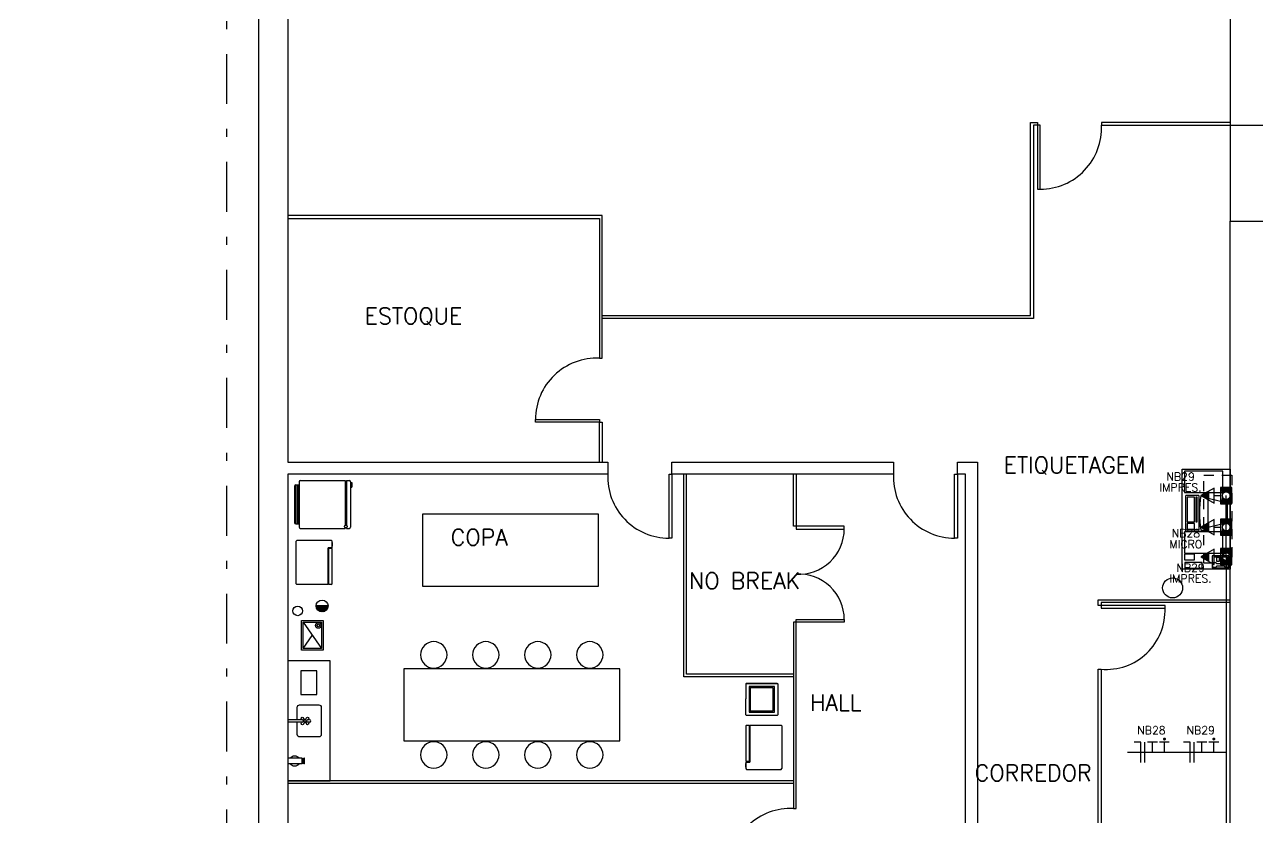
# Model space of a CAD drawing. Header units: metres. Extents: x -367 to 368, y -238 to 223.
# Drawn here: x 341.08 to 356.49, y 184.74 to 194.66 of the extents above; entities that cross this region are included whole.
import ezdxf
from ezdxf.enums import TextEntityAlignment as Align

# ---------------------------------------------------------------- set-up
doc = ezdxf.new("R2010")
doc.units = ezdxf.units.M
for name, pattern in [('BUR_BASE_R00$0$LA_BUR_CORTECC_R00$0$DASHDOT2', [0.5, 0.25, -0.125, 0, -0.125]), ('DIVIDE', [31.75, 12.7, -6.35, 0, -6.35, 0, -6.35]), ('LA_BAU_BASES GERAIS_R00$0$LA_BAU_LAYOUT SUPERIOR_R01$0$HIDDEN', [0.375, 0.25, -0.125])]:
    doc.linetypes.add(name, pattern=pattern)
for name, color, linetype in [('ELE-ELÉTRICA', 160, 'Continuous'), ('ELE-INDICAÇÕES', 10, 'Continuous'), ('ELE-INSTALAÇÕES', 160, 'Continuous'), ('ELE-TOMADAS', 10, 'Continuous'), ('ELE-VARIADOS', 10, 'Continuous'), ('ELETRICA', 160, 'Continuous'), ('LA_BAU_BASES GERAIS_R00$0$base', 253, 'Continuous')]:
    doc.layers.add(name, color=color, linetype=linetype)
doc.styles.add('LA_BAU_BASES GERAIS_R00$0$R60-125-RS', font='romans.shx', dxfattribs={"height": 0.19})
doc.styles.add('LA_BAU_BASES GERAIS_R00$0$R80-100-RS', font='romans.shx', dxfattribs={"height": 0.203})
doc.styles.get("Standard").update_dxf_attribs({"font": 'romans.shx'})

# ---------------------------------------------------------------- blocks, each defined once
blk = doc.blocks.new('*X42')
at = {"color": 0}
for p, q in [((15.421, 14.448), (15.521, 14.548)), ((15.422, 14.468), (15.503, 14.549)), ((15.422, 14.432), (15.521, 14.531)), ((15.426, 14.418), (15.521, 14.513)), ((15.431, 14.494), (15.477, 14.54)), ((15.431, 14.406), (15.521, 14.495)), ((15.438, 14.395), (15.521, 14.478)), ((15.445, 14.385), (15.521, 14.46)), ((15.454, 14.376), (15.521, 14.442)), ((15.464, 14.368), (15.521, 14.425)), ((15.475, 14.361), (15.521, 14.407)), ((15.487, 14.356), (15.521, 14.389)), ((15.501, 14.352), (15.521, 14.372)), ((15.517, 14.35), (15.521, 14.354))]:
    blk.add_line(p, q, dxfattribs=at)
blk = doc.blocks.new('LA_BAU_BASES GERAIS_R00$0$LA_BAU_ALVENARIA SUPERIOR_R01')
at = {"layer": 'LA_BAU_BASES GERAIS_R00$0$base', "linetype": 'Continuous'}
for p, q in [((256.15, 193.4), (256.15, 192.2)), ((244.873, 187.387), (244.723, 187.387)), ((244.561, 187.185), (244.791, 186.855)), ((244.561, 186.855), (244.676, 187.02)), ((244.488, 185.964), (244.488, 186.12)), ((244.518, 186.15), (244.758, 186.15)), ((244.788, 186.12), (244.788, 185.78)), ((244.554, 185.964), (244.37, 185.964)), ((244.557, 185.936), (244.37, 185.936)), ((244.488, 185.78), (244.488, 185.936)), ((244.642, 185.964), (244.615, 185.964)), ((244.642, 185.964), (244.615, 185.964)), ((244.642, 185.934), (244.617, 185.934)), ((244.642, 185.934), (244.617, 185.934)), ((244.758, 185.75), (244.518, 185.75)), ((244.55, 185.483), (244.37, 185.483)), ((244.55, 185.413), (244.37, 185.413)), ((244.55, 185.414), (244.55, 185.483)), ((244.55, 185.483), (244.55, 185.413)), ((244.58, 185.484), (244.57, 185.484)), ((244.57, 185.414), (244.57, 185.484)), ((244.58, 185.414), (244.57, 185.414)), ((244.58, 185.414), (244.58, 185.484))]:
    blk.add_line(p, q, dxfattribs=at)
at = {"layer": 'LA_BAU_BASES GERAIS_R00$0$base', "linetype": 'Continuous', "ltscale": 0.5}
for p, q in [((249.32, 186.5), (249.32, 189.035)), ((249.355, 186.535), (249.355, 189.035)), ((250.69, 186.5), (249.32, 186.5)), ((250.69, 186.535), (249.355, 186.535)), ((250.69, 185.2), (244.37, 185.2)), ((250.69, 185.165), (244.37, 185.165))]:
    blk.add_line(p, q, dxfattribs=at)
at = {"layer": 'LA_BAU_BASES GERAIS_R00$0$base', "linetype": 'Continuous'}
for points in [[(256.15, 202.716), (256.15, 193.4), (258.7, 193.4), (258.7, 193.55), (256.77, 193.55), (256.77, 197.55), (257.249, 197.55), (257.249, 197.8), (256.77, 197.8), (256.77, 199.86), (257.57, 199.86), (257.57, 200.29), (256.77, 200.29), (256.77, 202.716)], [(235.15, 200.25), (245.022, 200.25), (245.022, 199.86), (244.872, 199.86), (244.872, 200.03), (244.37, 200.03), (244.37, 199.08), (244.872, 199.08), (244.872, 199.259), (245.022, 199.259), (245.022, 198.93), (244.37, 198.93), (244.37, 189.185), (248.37, 189.185), (248.37, 189.035), (244.37, 189.035), (244.37, 177.2), (245.4, 177.2), (245.4, 176.8), (245.25, 176.8), (245.25, 176.95), (244.01, 176.95), (244.01, 200), (227.321, 200)], [(248.3, 191.02), (253.655, 191.02), (253.655, 193.435), (253.74, 193.435), (253.74, 193.4), (253.69, 193.4), (253.69, 190.985), (248.3, 190.985)], [(256.15, 193.435), (254.54, 193.435), (254.54, 193.4), (256.15, 193.4)], [(244.37, 192.235), (248.265, 192.235), (248.265, 190.485), (248.3, 190.485), (248.3, 192.27), (244.37, 192.27)], [(256.15, 181.98), (256.15, 192.2), (260.62, 192.2)], [(248.265, 189.185), (248.265, 189.685), (248.3, 189.685), (248.3, 189.185)], [(256.15, 187.43), (254.535, 187.43), (254.535, 187.395), (254.5, 187.395), (254.5, 187.465), (256.15, 187.465)], [(244.541, 186.835), (244.541, 187.205), (244.811, 187.205), (244.811, 186.835)], [(244.811, 186.835), (244.541, 186.835)], [(254.5, 181.98), (254.5, 186.595), (254.535, 186.595), (254.535, 181.98)]]:
    blk.add_lwpolyline(points, dxfattribs=at)
for points in [[(253.775, 192.6), (253.775, 193.4), (253.74, 193.4), (253.74, 192.6)], [(247.465, 189.72), (248.265, 189.72), (248.265, 189.685), (247.465, 189.685)], [(251.94, 189.035), (249.17, 189.035), (249.17, 189.185), (251.94, 189.185)], [(252.84, 177.2), (252.84, 189.035), (252.74, 189.035), (252.74, 189.185), (252.99, 189.185), (252.99, 179.8), (253.401, 179.8), (253.401, 179.65), (252.99, 179.65), (252.99, 177.2)], [(249.135, 188.235), (249.135, 189.035), (249.17, 189.035), (249.17, 188.235)], [(252.705, 188.235), (252.705, 189.035), (252.74, 189.035), (252.74, 188.235)], [(250.725, 188.35), (251.325, 188.35), (251.325, 188.385), (250.725, 188.385)], [(254.535, 187.36), (255.335, 187.36), (255.335, 187.395), (254.535, 187.395)], [(250.725, 187.22), (251.325, 187.22), (251.325, 187.185), (250.725, 187.185)], [(244.561, 187.185), (244.791, 187.185), (244.791, 186.855), (244.561, 186.855)], [(244.9, 186.7), (244.37, 186.7), (244.37, 185.2), (244.9, 185.2)]]:
    blk.add_lwpolyline(points, close=True, dxfattribs=at)
at = {"layer": 'LA_BAU_BASES GERAIS_R00$0$base', "linetype": 'Continuous', "ltscale": 0.5}
blk.add_lwpolyline([(250.725, 189.035), (250.725, 188.385), (250.69, 188.385), (250.69, 189.035)], dxfattribs=at)
blk.add_lwpolyline([(250.725, 184.855), (250.725, 187.185), (250.69, 187.185), (250.69, 184.855)], close=True, dxfattribs=at)
at = {"layer": 'LA_BAU_BASES GERAIS_R00$0$base', "linetype": 'Continuous'}
for centre, radius in [((244.494, 187.326), 0.0601), ((244.798, 187.387), 0.075), ((244.751, 187.143), 0.035), ((244.751, 187.143), 0.015)]:
    blk.add_circle(centre, radius, dxfattribs=at)
for centre, radius, start, end in [((253.775, 193.366), 0.766, 270, 2.5623), ((248.231, 189.72), 0.766, 87.4377, 180), ((249.135, 189.001), 0.766, 177.4377, 270), ((252.705, 189.001), 0.766, 177.4377, 270), ((250.759, 188.35), 0.566, 266.5584, 360), ((250.759, 187.22), 0.566, 0, 93.4416), ((254.598, 187.33), 0.737, 265.0698, 2.3678), ((244.642, 185.949), 0.015, 270, 90), ((250.656, 184.09), 0.766, 87.4377, 180)]:
    blk.add_arc(centre, radius, start, end, dxfattribs=at)
at = {"layer": 'LA_BAU_BASES GERAIS_R00$0$base', "linetype": 'Continuous', "extrusion": (0, 0, -1)}
for centre, major_axis, start_param, end_param in [((244.518, 186.12), (-0.0212, 0.0212), -0.785398, 0.785398), ((244.758, 186.12), (-0.0212, -0.0212), 2.356194, 3.926991), ((244.553, 185.981), (-0.0109, -0.0109), 5.706765, 9.981646), ((244.553, 185.981), (-0.0109, -0.0109), 5.706765, 9.981646), ((244.543, 185.94), (-0.0189, -0.0189), 2.62628, 3.575336), ((244.543, 185.94), (-0.0189, -0.0189), 2.62628, 3.575336), ((244.594, 185.992), (-0.0189, 0.0189), 4.259093, 5.208149), ((244.594, 185.992), (-0.0189, 0.0189), 4.259093, 5.208149), ((244.585, 185.949), (0.0118, 0.0118), 0.785398, 7.068583), ((244.585, 185.949), (0.0118, 0.0118), 0.785398, 7.068583), ((244.576, 185.992), (-0.0189, 0.0189), 2.62628, 3.575336), ((244.576, 185.992), (-0.0189, 0.0189), 2.62628, 3.575336), ((244.617, 185.982), (-0.0109, -0.0109), 0.994376, 5.269257), ((244.617, 185.982), (-0.0109, -0.0109), 0.994376, 5.269257), ((244.628, 185.941), (-0.0189, 0.0189), -0.453296, 0.49576), ((244.628, 185.941), (-0.0189, 0.0189), -0.453296, 0.49576), ((244.554, 185.917), (-0.0109, -0.0109), 4.135969, 8.410849), ((244.554, 185.917), (-0.0109, -0.0109), 4.135969, 8.410849), ((244.543, 185.958), (-0.0189, -0.0189), 4.259093, 5.208149), ((244.543, 185.958), (-0.0189, -0.0189), 4.259093, 5.208149), ((244.595, 185.907), (-0.0189, 0.0189), -0.515312, 0.433743), ((244.595, 185.907), (-0.0189, 0.0189), -0.515312, 0.433743), ((244.577, 185.907), (-0.0189, -0.0189), 2.688297, 3.637352), ((244.577, 185.907), (-0.0189, -0.0189), 2.688297, 3.637352), ((244.628, 185.959), (-0.0189, -0.0189), 5.767873, 6.716928), ((244.628, 185.959), (-0.0189, -0.0189), 5.767873, 6.716928), ((244.617, 185.918), (-0.0109, -0.0109), 2.565172, 6.840053), ((244.617, 185.918), (-0.0109, -0.0109), 2.565172, 6.840053), ((244.518, 185.78), (-0.0212, -0.0212), 5.497787, 7.068583), ((244.758, 185.78), (-0.0212, -0.0212), 3.926991, 5.497787), ((244.455, 185.448), (-0.046, 0.046), 6.066397, 8.070769), ((244.455, 185.448), (-0.046, 0.046), 2.924805, 4.929177)]:
    blk.add_ellipse(centre, major_axis=major_axis, ratio=1, start_param=start_param, end_param=end_param, dxfattribs=at)
at = {"layer": 'LA_BAU_BASES GERAIS_R00$0$base', "linetype": 'Continuous', "xscale": -0.7499999999999999, "yscale": 0.7499999999999999, "zscale": 0.7499999999999999, "rotation": 270.0000000774576}
blk.add_blockref('*X42', (233.961, 175.747), dxfattribs=at)
blk = doc.blocks.new('*X43')
at = {"color": 0}
for p, q in [((15.421, 14.448), (15.521, 14.548)), ((15.422, 14.468), (15.503, 14.549)), ((15.422, 14.432), (15.521, 14.531)), ((15.426, 14.418), (15.521, 14.513)), ((15.431, 14.494), (15.477, 14.54)), ((15.431, 14.406), (15.521, 14.495)), ((15.438, 14.395), (15.521, 14.478)), ((15.445, 14.385), (15.521, 14.46)), ((15.454, 14.376), (15.521, 14.442)), ((15.464, 14.368), (15.521, 14.425)), ((15.475, 14.361), (15.521, 14.407)), ((15.487, 14.356), (15.521, 14.389)), ((15.501, 14.352), (15.521, 14.372)), ((15.517, 14.35), (15.521, 14.354))]:
    blk.add_line(p, q, dxfattribs=at)
blk = doc.blocks.new('LA_BAU_BASES GERAIS_R00$0$LA_BAU_LAYOUT SUPERIOR_R01$0$MESA REFEI')
blk.add_lwpolyline([(88.195, 197.304), (88.195, 197.304), (88.195, 200.004), (89.095, 200.004), (89.095, 197.304)], close=True)
for centre in [(88.019, 199.629), (89.27, 199.629), (88.019, 198.979), (89.27, 198.979), (88.019, 198.329), (89.27, 198.329), (88.019, 197.679), (89.27, 197.679)]:
    blk.add_circle(centre, 0.165)
blk = doc.blocks.new('LA_BAU_BASES GERAIS_R00$0$LA_BAU_LAYOUT SUPERIOR_R01')
at = {"layer": 'LA_BAU_BASES GERAIS_R00$0$base'}
blk.add_hatch(color=256, dxfattribs=at).paths.add_polyline_path([(245.103, 188.946), (245.086, 188.946), (245.086, 188.396, -0.131652), (245.095, 188.399, -0.131652), (245.103, 188.396)])
for p, q in [((255.55, 187.847), (255.55, 189.097)), ((255.55, 189.097), (256.15, 189.097)), ((256.056, 189.073), (255.576, 189.073)), ((255.576, 189.073), (255.576, 188.806)), ((256.056, 188.806), (256.056, 189.073)), ((256.15, 189.097), (256.15, 187.847)), ((244.461, 188.899), (244.461, 188.417)), ((244.47, 188.901), (244.513, 188.901)), ((244.481, 188.901), (244.481, 188.417)), ((244.5, 188.901), (244.5, 188.415)), ((244.513, 188.941), (244.513, 188.375)), ((244.53, 188.958), (245.086, 188.958)), ((245.086, 188.958), (245.086, 188.396)), ((245.103, 188.946), (245.086, 188.946)), ((245.103, 188.958), (245.103, 188.396)), ((245.103, 188.958), (245.136, 188.958)), ((245.153, 188.941), (245.153, 188.375)), ((245.153, 188.93), (245.161, 188.93)), ((245.153, 188.902), (245.153, 188.902)), ((245.161, 188.932), (245.161, 188.872)), ((245.161, 188.932), (245.17, 188.932)), ((245.161, 188.894), (245.161, 188.872)), ((245.17, 188.932), (245.17, 188.872)), ((244.453, 188.884), (244.453, 188.432)), ((244.453, 188.884), (244.453, 188.432)), ((245.161, 188.872), (245.17, 188.872)), ((255.576, 188.806), (256.056, 188.806)), ((255.594, 188.335), (255.594, 188.767)), ((255.756, 188.767), (255.594, 188.767)), ((255.704, 188.749), (255.61, 188.749)), ((255.61, 188.749), (255.61, 188.439)), ((255.704, 188.439), (255.704, 188.749)), ((255.736, 188.749), (255.719, 188.749)), ((255.719, 188.749), (255.719, 188.439)), ((255.736, 188.439), (255.736, 188.749)), ((255.756, 188.767), (255.756, 188.335)), ((255.873, 188.767), (255.783, 188.767)), ((255.873, 188.335), (255.873, 188.767)), ((256.116, 188.673), (255.873, 188.731)), ((256.033, 188.673), (256.116, 188.673)), ((256.116, 188.43), (256.116, 188.673)), ((255.61, 188.439), (255.704, 188.439)), ((255.719, 188.439), (255.736, 188.439)), ((255.873, 188.371), (256.116, 188.43)), ((256.033, 188.43), (256.116, 188.43)), ((244.47, 188.415), (244.513, 188.415)), ((244.53, 188.358), (245.086, 188.358)), ((245.086, 188.367), (245.086, 188.358)), ((245.103, 188.367), (245.103, 188.358)), ((245.103, 188.358), (245.136, 188.358)), ((256.056, 188.315), (255.576, 188.315)), ((255.576, 188.315), (255.576, 188.048)), ((255.756, 188.335), (255.594, 188.335)), ((255.704, 188.419), (255.61, 188.419)), ((255.61, 188.419), (255.61, 188.347)), ((255.61, 188.347), (255.704, 188.347)), ((255.704, 188.347), (255.704, 188.419)), ((255.783, 188.335), (255.873, 188.335)), ((256.056, 188.048), (256.056, 188.315)), ((244.484, 188.208), (244.474, 188.198)), ((244.474, 187.664), (244.474, 188.198)), ((244.914, 188.208), (244.484, 188.208)), ((244.924, 188.198), (244.914, 188.208)), ((244.924, 188.116), (244.924, 188.198)), ((244.925, 188.181), (244.924, 188.181)), ((244.925, 188.134), (244.924, 188.134)), ((244.925, 188.181), (244.93, 188.176)), ((244.925, 188.134), (244.93, 188.139)), ((244.93, 188.139), (244.93, 188.176)), ((244.874, 187.654), (244.874, 188.116)), ((244.924, 188.116), (244.874, 188.116)), ((244.884, 187.654), (244.884, 188.106)), ((244.924, 188.106), (244.884, 188.106)), ((244.924, 187.664), (244.924, 188.106)), ((255.576, 188.048), (256.056, 188.048)), ((255.576, 188.036), (255.576, 187.966)), ((255.703, 188.036), (255.576, 188.036)), ((255.703, 187.966), (255.703, 188.036)), ((256.132, 188.016), (255.922, 188.016)), ((255.922, 188.016), (255.922, 187.866)), ((256.016, 187.994), (255.976, 187.994)), ((255.976, 187.994), (255.976, 187.949)), ((256.016, 187.949), (256.016, 187.994)), ((256.048, 188.003), (256.114, 188.003)), ((256.048, 187.941), (256.048, 188.003)), ((256.114, 187.941), (256.114, 188.003)), ((256.132, 187.866), (256.132, 188.016)), ((256.15, 187.847), (255.55, 187.847)), ((255.576, 187.966), (255.703, 187.966)), ((255.798, 187.932), (255.581, 187.932)), ((255.581, 187.932), (255.581, 187.862)), ((255.581, 187.862), (255.798, 187.862)), ((255.798, 187.862), (255.798, 187.932)), ((255.922, 187.866), (256.132, 187.866)), ((255.927, 187.919), (255.927, 187.883)), ((255.937, 187.929), (255.967, 187.929)), ((255.937, 187.873), (255.967, 187.873)), ((255.976, 187.949), (256.016, 187.949)), ((255.977, 187.919), (255.977, 187.916)), ((256.077, 187.916), (255.977, 187.916)), ((256.077, 187.886), (255.977, 187.886)), ((255.977, 187.886), (255.977, 187.883)), ((256.114, 187.941), (256.048, 187.941)), ((256.077, 187.919), (256.077, 187.916)), ((256.077, 187.886), (256.077, 187.883)), ((256.117, 187.929), (256.087, 187.929)), ((256.117, 187.873), (256.087, 187.873)), ((256.127, 187.919), (256.127, 187.883)), ((244.484, 187.654), (244.474, 187.664)), ((244.914, 187.654), (244.924, 187.664)), ((244.874, 187.654), (244.484, 187.654)), ((244.914, 187.654), (244.884, 187.654)), ((244.873, 187.387), (244.723, 187.387)), ((244.561, 187.185), (244.791, 186.855)), ((244.561, 186.855), (244.676, 187.02)), ((244.488, 185.964), (244.488, 186.12)), ((244.518, 186.15), (244.758, 186.15)), ((244.788, 186.12), (244.788, 185.78)), ((244.554, 185.964), (244.37, 185.964)), ((244.557, 185.936), (244.37, 185.936)), ((244.488, 185.78), (244.488, 185.936)), ((244.642, 185.964), (244.615, 185.964)), ((244.642, 185.964), (244.615, 185.964)), ((244.642, 185.934), (244.617, 185.934)), ((244.642, 185.934), (244.617, 185.934)), ((250.105, 185.897), (250.095, 185.887)), ((250.095, 185.887), (250.095, 185.445)), ((250.105, 185.897), (250.135, 185.897)), ((250.135, 185.897), (250.135, 185.445)), ((250.145, 185.897), (250.145, 185.435)), ((250.145, 185.897), (250.535, 185.897)), ((250.535, 185.897), (250.545, 185.887)), ((250.545, 185.887), (250.545, 185.354)), ((244.758, 185.75), (244.518, 185.75)), ((244.55, 185.483), (244.37, 185.483)), ((244.55, 185.413), (244.37, 185.413)), ((244.55, 185.414), (244.55, 185.483)), ((244.55, 185.483), (244.55, 185.413)), ((244.58, 185.484), (244.57, 185.484)), ((244.57, 185.414), (244.57, 185.484)), ((244.58, 185.414), (244.57, 185.414)), ((244.58, 185.414), (244.58, 185.484)), ((250.094, 185.418), (250.089, 185.413)), ((250.089, 185.413), (250.089, 185.375)), ((250.094, 185.37), (250.089, 185.375)), ((250.094, 185.418), (250.095, 185.418)), ((250.094, 185.37), (250.095, 185.37)), ((250.095, 185.445), (250.135, 185.445)), ((250.095, 185.435), (250.095, 185.354)), ((250.095, 185.435), (250.145, 185.435)), ((250.095, 185.354), (250.105, 185.344)), ((250.535, 185.344), (250.545, 185.354)), ((250.105, 185.344), (250.535, 185.344))]:
    blk.add_line(p, q, dxfattribs=at)
at = {"layer": 'LA_BAU_BASES GERAIS_R00$0$base', "linetype": 'LA_BAU_BASES GERAIS_R00$0$LA_BAU_LAYOUT SUPERIOR_R01$0$HIDDEN', "ltscale": 0.5}
blk.add_lwpolyline([(256.17, 189.022), (256.17, 187.922), (255.82, 187.922), (255.82, 189.022)], close=True, dxfattribs=at)
at = {"layer": 'LA_BAU_BASES GERAIS_R00$0$base'}
for points in [[(246.053, 187.635), (248.253, 187.635), (248.253, 188.535), (246.053, 188.535), (246.053, 187.635)], [(244.541, 186.835), (244.541, 187.205), (244.811, 187.205), (244.811, 186.835)], [(244.811, 186.835), (244.541, 186.835)], [(250.438, 186.363), (250.151, 186.363), (250.151, 186.075), (250.438, 186.075), (250.438, 186.363)]]:
    blk.add_lwpolyline(points, dxfattribs=at)
for points in [[(244.561, 187.185), (244.791, 187.185), (244.791, 186.855), (244.561, 186.855)], [(244.9, 186.7), (244.37, 186.7), (244.37, 185.2), (244.9, 185.2)], [(244.535, 186.278), (244.735, 186.278), (244.735, 186.578), (244.535, 186.578)], [(250.454, 186.379), (250.135, 186.379), (250.135, 186.059), (250.454, 186.059)]]:
    blk.add_lwpolyline(points, close=True, dxfattribs=at)
for points in [[(250.485, 186.419), (250.105, 186.419, 0.414214), (250.095, 186.409), (250.095, 186.224)], [(250.495, 186.346), (250.495, 186.029, -0.414214), (250.485, 186.019), (250.105, 186.019, -0.414214), (250.095, 186.029), (250.095, 186.224)], [(250.105, 186.419), (250.485, 186.419, -0.414214), (250.495, 186.409), (250.495, 186.346)]]:
    blk.add_lwpolyline(points, format="xyb", dxfattribs=at)
for centre, radius in [((245.095, 188.382), 0.0171), ((255.429, 187.613), 0.125), ((244.494, 187.326), 0.0601), ((244.798, 187.387), 0.075), ((244.751, 187.143), 0.035), ((244.751, 187.143), 0.015)]:
    blk.add_circle(centre, radius, dxfattribs=at)
for centre, radius, start, end in [((244.47, 188.884), 0.0171, 90, 180), ((244.53, 188.941), 0.0171, 90, 180), ((245.136, 188.941), 0.0171, 0, 90), ((245.153, 188.894), 0.00857, 0, 90), ((257.07, 188.552), 1.305, 170.5023, 189.5568), ((244.47, 188.432), 0.0171, 180, 270), ((244.53, 188.375), 0.0171, 180, 270), ((245.136, 188.375), 0.0171, 270, 0), ((255.937, 187.919), 0.01, 89.9998, 179.9998), ((255.937, 187.883), 0.01, 180.0002, 270.0002), ((255.967, 187.919), 0.01, 359.9998, 89.9998), ((255.967, 187.883), 0.01, 269.9998, 359.9998), ((256.087, 187.919), 0.01, 89.9998, 179.9998), ((256.087, 187.883), 0.01, 179.9998, 269.9998), ((256.117, 187.919), 0.01, 359.9998, 89.9998), ((256.117, 187.883), 0.01, 269.9998, 359.9998), ((244.642, 185.949), 0.015, 270, 90)]:
    blk.add_arc(centre, radius, start, end, dxfattribs=at)
at = {"layer": 'LA_BAU_BASES GERAIS_R00$0$base', "extrusion": (0, 0, -1)}
for centre, major_axis, start_param, end_param in [((244.518, 186.12), (-0.0212, 0.0212), -0.785398, 0.785398), ((244.758, 186.12), (-0.0212, -0.0212), 2.356194, 3.926991), ((244.553, 185.981), (-0.0109, -0.0109), 5.706765, 9.981646), ((244.553, 185.981), (-0.0109, -0.0109), 5.706765, 9.981646), ((244.543, 185.94), (-0.0189, -0.0189), 2.62628, 3.575336), ((244.543, 185.94), (-0.0189, -0.0189), 2.62628, 3.575336), ((244.594, 185.992), (-0.0189, 0.0189), 4.259093, 5.208149), ((244.594, 185.992), (-0.0189, 0.0189), 4.259093, 5.208149), ((244.585, 185.949), (0.0118, 0.0118), 0.785398, 7.068583), ((244.585, 185.949), (0.0118, 0.0118), 0.785398, 7.068583), ((244.576, 185.992), (-0.0189, 0.0189), 2.62628, 3.575336), ((244.576, 185.992), (-0.0189, 0.0189), 2.62628, 3.575336), ((244.617, 185.982), (-0.0109, -0.0109), 0.994376, 5.269257), ((244.617, 185.982), (-0.0109, -0.0109), 0.994376, 5.269257), ((244.628, 185.941), (-0.0189, 0.0189), -0.453296, 0.49576), ((244.628, 185.941), (-0.0189, 0.0189), -0.453296, 0.49576), ((244.554, 185.917), (-0.0109, -0.0109), 4.135969, 8.410849), ((244.554, 185.917), (-0.0109, -0.0109), 4.135969, 8.410849), ((244.543, 185.958), (-0.0189, -0.0189), 4.259093, 5.208149), ((244.543, 185.958), (-0.0189, -0.0189), 4.259093, 5.208149), ((244.595, 185.907), (-0.0189, 0.0189), -0.515312, 0.433743), ((244.595, 185.907), (-0.0189, 0.0189), -0.515312, 0.433743), ((244.577, 185.907), (-0.0189, -0.0189), 2.688297, 3.637352), ((244.577, 185.907), (-0.0189, -0.0189), 2.688297, 3.637352), ((244.628, 185.959), (-0.0189, -0.0189), 5.767873, 6.716928), ((244.628, 185.959), (-0.0189, -0.0189), 5.767873, 6.716928), ((244.617, 185.918), (-0.0109, -0.0109), 2.565172, 6.840053), ((244.617, 185.918), (-0.0109, -0.0109), 2.565172, 6.840053), ((244.518, 185.78), (-0.0212, -0.0212), 5.497787, 7.068583), ((244.758, 185.78), (-0.0212, -0.0212), 3.926991, 5.497787), ((244.455, 185.448), (-0.046, 0.046), 6.066397, 8.070769), ((244.455, 185.448), (-0.046, 0.046), 2.924805, 4.929177)]:
    blk.add_ellipse(centre, major_axis=major_axis, ratio=1, start_param=start_param, end_param=end_param, dxfattribs=at)
at = {"layer": 'LA_BAU_BASES GERAIS_R00$0$base', "xscale": -0.7499999999999999, "yscale": 0.7499999999999999, "zscale": 0.7499999999999999, "rotation": 270.0000000774576}
blk.add_blockref('*X43', (233.961, 175.747), dxfattribs=at)
at = {"layer": 'LA_BAU_BASES GERAIS_R00$0$base', "xscale": -1, "rotation": 90}
blk.add_blockref('LA_BAU_BASES GERAIS_R00$0$LA_BAU_LAYOUT SUPERIOR_R01$0$MESA REFEI', (445.824, 274.795), dxfattribs=at)
blk = doc.blocks.new('LA_BAU_BASES GERAIS_R00')
at = {"layer": 'LA_BAU_BASES GERAIS_R00$0$base'}
for name in ['LA_BAU_BASES GERAIS_R00$0$LA_BAU_ALVENARIA SUPERIOR_R01', 'LA_BAU_BASES GERAIS_R00$0$LA_BAU_LAYOUT SUPERIOR_R01', 'LA_BAU_BASES GERAIS_R00$0$LA_BAU_LAYOUT SUPERIOR_R01']:
    blk.add_blockref(name, (100, 0), dxfattribs=at)
at = {"layer": 'LA_BAU_BASES GERAIS_R00$0$base', "char_height": 0.203, "attachment_point": 1, "style": 'LA_BAU_BASES GERAIS_R00$0$R80-100-RS'}
for s, insert, width in [('ESTOQUE ', (345.332, 191.116), 2.05252), ('ETIQUETAGEM', (353.319, 189.252), 3.72352), ('COPA', (346.407, 188.348), 2.05252), ('NO BREAK', (349.384, 187.804), 2.05252), ('HALL', (350.899, 186.28), 0.40073), ('CORREDOR', (352.956, 185.401), 3.72352)]:
    blk.add_mtext(s, dxfattribs=dict(at, insert=insert, width=width))
at = {"layer": 'LA_BAU_BASES GERAIS_R00$0$base', "style": 'LA_BAU_BASES GERAIS_R00$0$R60-125-RS'}
for p in [(242.782, 218.919), (358.637, 192.964)]:
    blk.add_attdef('S', text='', height=0.19, rotation=90, dxfattribs=at).set_placement(p, align=Align.MIDDLE_CENTER)
at = {"layer": 'LA_BAU_BASES GERAIS_R00$0$base', "style": 'LA_BAU_BASES GERAIS_R00$0$R80-100-RS'}
blk.add_attdef('ACESSO', text='', height=0.203, dxfattribs=at).set_placement((365.922, 191.987), align=Align.TOP_CENTER)
at = {"layer": 'LA_BAU_BASES GERAIS_R00$0$base', "style": 'LA_BAU_BASES GERAIS_R00$0$R60-125-RS'}
blk.add_attdef('S', text='', height=0.19, dxfattribs=at).set_placement((266.114, 180.913), align=Align.MIDDLE_CENTER)
blk = doc.blocks.new('*U2')
at = {"linetype": 'Continuous'}
for points in [[(-46.311, -157.702), (-46.182, -157.731), (-46.052, -157.702)], [(-46.311, -157.702), (-46.192, -157.732), (-46.182, -157.731)], [(-46.311, -157.702), (-46.202, -157.735), (-46.192, -157.732)], [(-46.311, -157.702), (-46.212, -157.739), (-46.202, -157.735)], [(-46.311, -157.702), (-46.221, -157.745), (-46.212, -157.739)], [(-46.311, -157.702), (-46.228, -157.753), (-46.221, -157.745)], [(-46.311, -157.702), (-46.234, -157.761), (-46.228, -157.753)], [(-46.311, -157.702), (-46.311, -157.881), (-46.234, -157.761)], [(-46.052, -157.702), (-46.182, -157.731), (-46.171, -157.732)], [(-46.052, -157.702), (-46.171, -157.732), (-46.161, -157.735)], [(-46.052, -157.702), (-46.161, -157.735), (-46.151, -157.739)], [(-46.052, -157.702), (-46.151, -157.739), (-46.143, -157.745)], [(-46.052, -157.702), (-46.143, -157.745), (-46.135, -157.753)], [(-46.052, -157.702), (-46.135, -157.753), (-46.129, -157.761)], [(-46.052, -157.702), (-46.129, -157.761), (-46.052, -157.881)], [(-46.234, -157.761), (-46.311, -157.881), (-46.239, -157.771)], [(-46.239, -157.771), (-46.311, -157.881), (-46.241, -157.781)], [(-46.241, -157.781), (-46.311, -157.881), (-46.242, -157.792)], [(-46.242, -157.792), (-46.311, -157.881), (-46.241, -157.802)], [(-46.241, -157.802), (-46.311, -157.881), (-46.239, -157.812)], [(-46.239, -157.812), (-46.311, -157.881), (-46.234, -157.822)], [(-46.234, -157.822), (-46.311, -157.881), (-46.228, -157.831)], [(-46.228, -157.831), (-46.311, -157.881), (-46.221, -157.838)], [(-46.221, -157.838), (-46.311, -157.881), (-46.212, -157.844)], [(-46.212, -157.844), (-46.311, -157.881), (-46.202, -157.849)], [(-46.202, -157.849), (-46.311, -157.881), (-46.192, -157.851)], [(-46.192, -157.851), (-46.311, -157.881), (-46.182, -157.852)], [(-46.182, -157.852), (-46.311, -157.881), (-46.052, -157.881)], [(-46.171, -157.851), (-46.182, -157.852), (-46.052, -157.881)], [(-46.161, -157.849), (-46.171, -157.851), (-46.052, -157.881)], [(-46.151, -157.844), (-46.161, -157.849), (-46.052, -157.881)], [(-46.143, -157.838), (-46.151, -157.844), (-46.052, -157.881)], [(-46.135, -157.831), (-46.143, -157.838), (-46.052, -157.881)], [(-46.129, -157.822), (-46.135, -157.831), (-46.052, -157.881)], [(-46.129, -157.761), (-46.125, -157.771), (-46.052, -157.881)], [(-46.125, -157.812), (-46.129, -157.822), (-46.052, -157.881)], [(-46.125, -157.771), (-46.122, -157.781), (-46.052, -157.881)], [(-46.122, -157.802), (-46.125, -157.812), (-46.052, -157.881)], [(-46.122, -157.781), (-46.121, -157.792), (-46.052, -157.881)], [(-46.121, -157.792), (-46.122, -157.802), (-46.052, -157.881)]]:
    blk.add_solid(points, dxfattribs=at)
blk = doc.blocks.new('CD')
blk.add_lwpolyline([(0.15, 0.108), (0, 0.108), (0, -0.108), (0.15, -0.108)], close=True)
blk.add_circle((0.075, 0), 0.0507)
at = {"linetype": 'Continuous', "xscale": 0.8367081843719656, "yscale": 0.8367081843719656, "zscale": 0.8367081843719656, "rotation": 270}
blk.add_blockref('*U2', (132.101, -38.641), dxfattribs=at)

msp = doc.modelspace()

# ---------------------------------------------------------------- linework, layer by layer
at = {"layer": 'ELE-ELÉTRICA', "color": 3, "linetype": 'BUR_BASE_R00$0$LA_BUR_CORTECC_R00$0$DASHDOT2', "ltscale": 2.5}
msp.add_lwpolyline([(366.514, 176.466), (344.609, 176.466, -0.414214), (343.609, 177.466), (343.609, 199.634, -0.414214), (344.609, 200.634), (366.514, 200.634, -0.414214), (367.514, 199.634), (367.514, 177.466, -0.414214)], format="xyb", close=True, dxfattribs=at)
at = {"layer": 'ELE-INDICAÇÕES', "color": 20}
for p, q in [((355.033, 185.683), (354.948, 185.683)), ((355.033, 185.43), (355.033, 185.683)), ((355.083, 185.43), (355.083, 185.683)), ((355.239, 185.683), (355.117, 185.683)), ((355.388, 185.683), (355.266, 185.683)), ((355.327, 185.557), (355.327, 185.683)), ((355.65, 185.683), (355.564, 185.683)), ((355.65, 185.43), (355.65, 185.683)), ((355.7, 185.43), (355.7, 185.683)), ((355.855, 185.683), (355.733, 185.683)), ((356.005, 185.683), (355.883, 185.683)), ((355.944, 185.557), (355.944, 185.683))]:
    msp.add_line(p, q, dxfattribs=at)
at = {"layer": 'ELE-INDICAÇÕES', "color": 20, "linetype": 'Continuous'}
for p, q in [((355.178, 185.557), (355.178, 185.683)), ((355.794, 185.557), (355.794, 185.683))]:
    msp.add_line(p, q, dxfattribs=at)
at = {"layer": 'ELE-INDICAÇÕES', "color": 2}
for p, q in [((354.867, 185.557), (355.483, 185.557)), ((355.483, 185.557), (356.1, 185.557))]:
    msp.add_line(p, q, dxfattribs=at)
at = {"layer": 'ELE-INDICAÇÕES', "color": 20, "const_width": 0.0188}
for points in [[(355.318, 185.723, 1), (355.337, 185.723, 1)], [(355.935, 185.723, 1), (355.953, 185.723, 1)]]:
    msp.add_lwpolyline(points, format="xyb", close=True, dxfattribs=at)
at = {"layer": 'ELE-TOMADAS'}
for p, q in [((355.947, 188.862), (355.782, 188.767)), ((355.782, 188.767), (355.947, 188.672)), ((355.882, 188.71), (355.882, 188.824)), ((355.947, 188.672), (355.947, 188.862)), ((355.947, 188.767), (356.029, 188.767)), ((355.947, 188.468), (355.782, 188.373)), ((355.882, 188.316), (355.882, 188.43)), ((355.947, 188.278), (355.947, 188.468)), ((355.782, 188.373), (355.947, 188.278)), ((355.947, 188.373), (356.029, 188.373)), ((355.947, 188.098), (355.782, 188.003)), ((355.782, 188.003), (355.947, 187.908)), ((355.882, 187.945), (355.882, 188.06)), ((355.947, 187.908), (355.947, 188.098)), ((355.947, 188.003), (356.029, 188.003))]:
    msp.add_line(p, q, dxfattribs=at)
for points in [[(355.782, 188.767), (355.882, 188.71), (355.882, 188.824)], [(355.782, 188.373), (355.882, 188.316), (355.882, 188.43)], [(355.782, 188.003), (355.882, 187.945), (355.882, 188.06)]]:
    msp.add_solid(points, dxfattribs=at)
at = {"layer": 'ELETRICA', "color": 160}
for p, q in [((356.1, 188.373), (356.1, 188.767)), ((356.1, 188.003), (356.1, 188.373)), ((356.1, 188.003), (356.1, 183.364))]:
    msp.add_line(p, q, dxfattribs=at)

# ---------------------------------------------------------------- block references
at = {"layer": 'ELE-INSTALAÇÕES', "color": 210, "linetype": 'DIVIDE', "ltscale": 0.01}
msp.add_blockref('LA_BAU_BASES GERAIS_R00', (0, 0), dxfattribs=at)
at = {"layer": 'ELE-VARIADOS', "xscale": 0.9375, "yscale": 0.9375, "zscale": 0.9375, "rotation": 180}
for p in [(356.17, 188.767), (356.17, 188.373), (356.17, 188.003)]:
    msp.add_blockref('CD', p, dxfattribs=at)

# ---------------------------------------------------------------- texts
at = {"layer": 'ELE-INDICAÇÕES'}
for s, p in [('NB29', (355.529, 188.955)), ('IMPRES.', (355.529, 188.82)), ('NB28', (355.595, 188.247)), ('MICRO', (355.595, 188.11)), ('NB29', (355.654, 187.816)), ('IMPRES.', (355.654, 187.681))]:
    msp.add_text(s, height=0.1, dxfattribs=at).set_placement(p, align=Align.CENTER)
at = {"layer": 'ELE-INDICAÇÕES', "color": 20}
for s, p in [('NB28', (354.987, 185.783)), ('NB29', (355.603, 185.783))]:
    msp.add_text(s, height=0.1, dxfattribs=at).set_placement(p)

doc.saveas('drawing.dxf')
